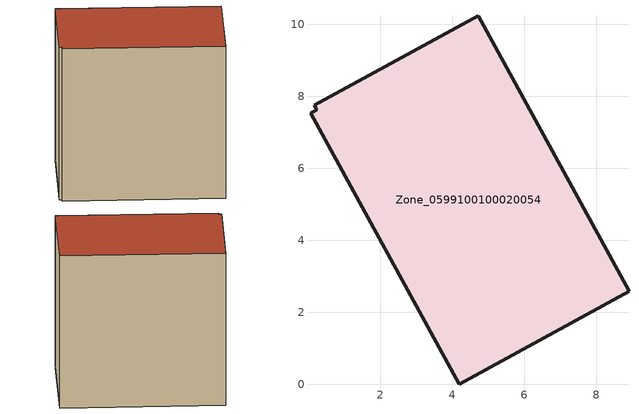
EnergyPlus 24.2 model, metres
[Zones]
Zone_0599100100020054
 floor ground (C_G): 0.17,7.75 4.72,10.23 8.91,2.58 4.2,0 0.07,7.53 0.25,7.62 z0
 wall outside (C_F): 8.91,2.58 4.72,10.23 0.17,7.75 0.25,7.62 0.07,7.53 4.2,0 8.91,2.58 z0:8.69
 roof outside (C_R): 4.72,10.23 0.17,7.75 0.25,7.62 0.07,7.53 4.2,0 8.91,2.58 z8.69
[BUILDING]
Pand.0599100100020054: North Axis=0; Terrain=City; Loads Convergence Tolerance Value=0.04; Temperature Convergence Tolerance Value=0.4; Solar Distribution=FullExterior; Maximum Number of Warmup Days=25; Minimum Number of Warmup Days=1
[Site:Location]
Rotterdam.The.Hague.AP_ZH_NLD Design_Conditions: Latitude=51.96; Longitude=4.45; Time Zone=1; Elevation=-4.5
[SITE:GROUNDTEMPERATURE:BUILDINGSURFACE]
18, 18, 18, 18, 18, 18, 18, 18, 18, 18, 18, 18
[MATERIAL] Thermal Absorptance=0.9; Solar Absorptance=0.7; Visible Absorptance=0.7
Name | Roughness | Thickness | Conductivity | Density | Specific Heat
G.TI.2015-2018 | MediumSmooth | 0.15 | 0.0428571 | 540 | 1210
F.TI.2015-2018 | Rough | 0.3 | 0.0666667 | 1920 | 840
R.TI.2015-2018 | MediumRough | 0.2 | 0.0333333 | 1500 | 1000
[CONSTRUCTION]
C_G: G.TI.2015-2018
C_F: F.TI.2015-2018
C_R: R.TI.2015-2018
[ZONE]
Zone_0599100100020054: Type=1; Multiplier=1; Ceiling Height=Autocalculate; Volume=Autocalculate; Floor Area=autocalculate; Part of Total Floor Area=Yes
[ZONEINFILTRATION:DESIGNFLOWRATE]
Infil_Zone_0599100100020054: Zone or ZoneList or Space or SpaceList=Zone_0599100100020054; Schedule=AlwaysOn; Design Flow Rate Calculation Method=Flow/Area; Flow Rate per Floor Area=0.0015; Constant Term Coefficient=1; Temperature Term Coefficient=0; Velocity Term Coefficient=0; Velocity Squared Term Coefficient=0
[HVACTEMPLATE:ZONE:IDEALLOADSAIRSYSTEM]
Zone_0599100100020054: Maximum Heating Supply Air Temperature=50; Minimum Cooling Supply Air Temperature=13; Maximum Heating Supply Air Humidity Ratio=0.0156; Minimum Cooling Supply Air Humidity Ratio=0.0077; Heating Limit=NoLimit; Cooling Limit=NoLimit; Dehumidification Control Type=ConstantSensibleHeatRatio; Cooling Sensible Heat Ratio=0.7; Dehumidification Setpoint=60; Humidification Control Type=None; Humidification Setpoint=30; Outdoor Air Method=None; Outdoor Air Flow Rate per Person=0.00944; Outdoor Air Flow Rate per Zone Floor Area=0; Outdoor Air Flow Rate per Zone=0; Demand Controlled Ventilation Type=None; Outdoor Air Economizer Type=NoEconomizer; Heat Recovery Type=None; Sensible Heat Recovery Effectiveness=0.7; Latent Heat Recovery Effectiveness=0.65
[ZONECONTROL:THERMOSTAT]
ThermostatControl_Zone_0599100100020054: Zone or ZoneList=Zone_0599100100020054; Control Type Schedule=DualSetpointControlType; Control 1=Thermostat_Zone_0599100100020054; Temperature Difference Between Cutout And Setpoint=0
[THERMOSTATSETPOINT:DUALSETPOINT]
Thermostat_Zone_0599100100020054: Heating Setpoint Temperature Schedule=HeatingSetpoint_Zone_0599100100020054; Cooling Setpoint Temperature Schedule=CoolingSetpoint_Zone_0599100100020054
[SCHEDULE:COMPACT]
HeatingSetpoint_Zone_0599100100020054: Through: 12/31, For: AllDays, Until: 24:00, 21
CoolingSetpoint_Zone_0599100100020054: Through: 12/31, For: AllDays, Until: 24:00, 24
DualSetpointControlType: Through: 12/31, For: AllDays, Until: 24:00, 4
AlwaysOn: Through: 12/31, For: AllDays, Until: 24:00, 1
